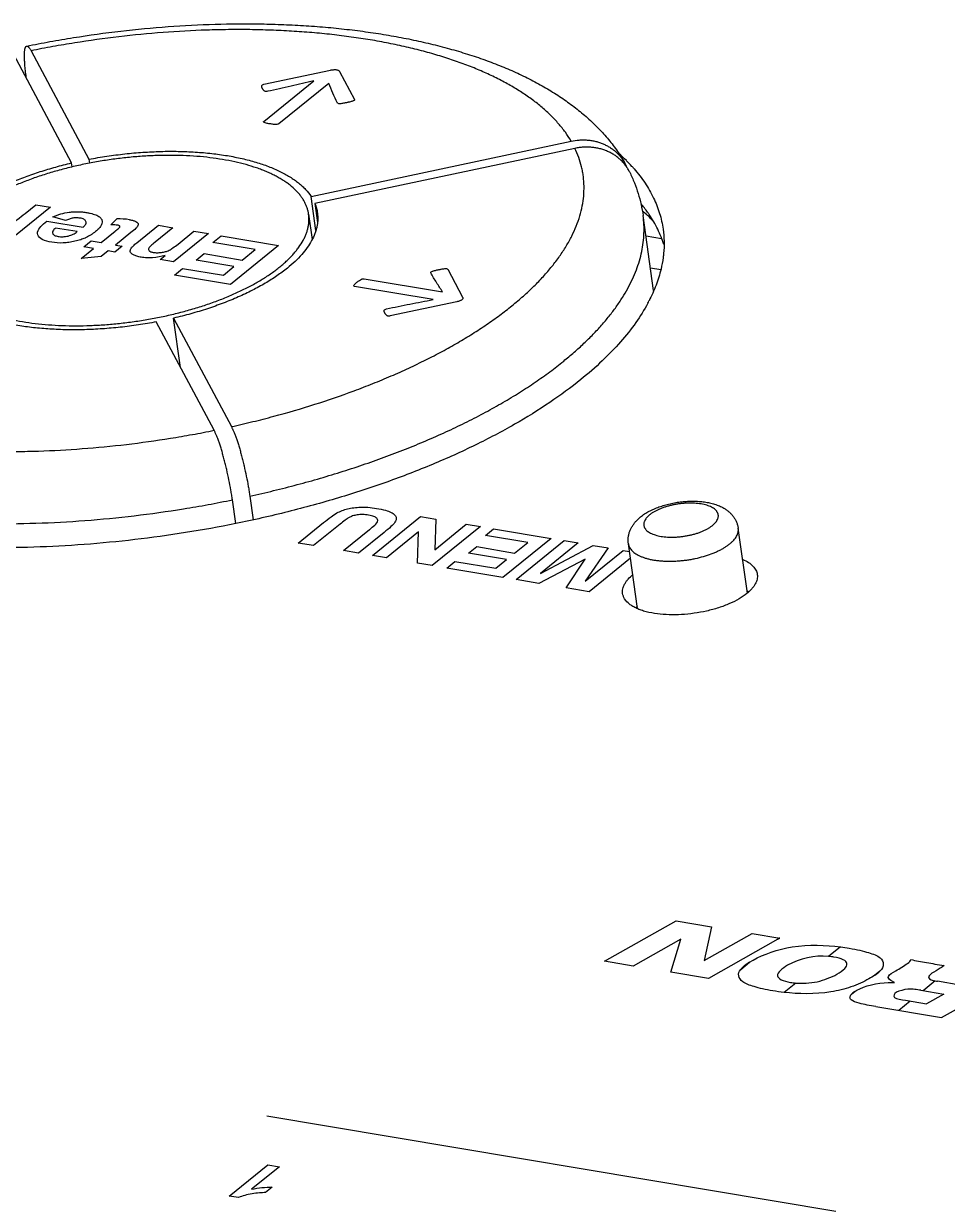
# Paper-space layout 'HD-MD4X2-4K-E_1' of a CAD drawing. Header units: inches. Extents: x 0 to 22, y 0 to 17.
# Drawn here: x 14.153 to 15.169, y 8.228 to 9.528 of the extents above; entities that cross this region are included whole.
import ezdxf

# ---------------------------------------------------------------- set-up
doc = ezdxf.new("R2010")
doc.units = ezdxf.units.IN
doc.header["$LTSCALE"] = 1.21
doc.header["$MEASUREMENT"] = 0
doc.layers.get('0').update_dxf_attribs({"linetype": 'CONTINUOUS'})

psp = doc.layouts.new('HD-MD4X2-4K-E_1')

# ---------------------------------------------------------------- linework, layer by layer
at = {"color": 7, "linetype": 'CONTINUOUS'}
for p, q in [((14.2059, 9.3751), (14.1423, 9.4944)), ((14.1613, 9.4984), (14.225, 9.3791)), ((14.4175, 9.4616), (14.4909, 9.4772)), ((14.1563, 9.4681), (14.1561, 9.4697)), ((14.4173, 9.4208), (14.4723, 9.4653)), ((14.5008, 9.4755), (14.5171, 9.4449)), ((14.4888, 9.4626), (14.4338, 9.418)), ((14.4694, 9.3382), (14.7554, 9.3991)), ((14.7597, 9.3911), (14.4736, 9.3303)), ((14.2065, 9.3707), (14.2059, 9.3751)), ((14.225, 9.3791), (14.2256, 9.3748)), ((14.4747, 9.3007), (14.4694, 9.3382)), ((14.1826, 9.3264), (14.1442, 9.2953)), ((14.1547, 9.3195), (14.1666, 9.3291)), ((14.1666, 9.3291), (14.1826, 9.3264)), ((14.4736, 9.3303), (14.4765, 9.3097)), ((14.1786, 9.3112), (14.2186, 9.3045)), ((14.1994, 9.3116), (14.1852, 9.3157)), ((14.2492, 9.3069), (14.2557, 9.3135)), ((14.4667, 9.3187), (14.4706, 9.2909)), ((14.8463, 9.2349), (14.8347, 9.3171)), ((14.2121, 9.2995), (14.1882, 9.3035)), ((14.2383, 9.2875), (14.2537, 9.3)), ((14.271, 9.2984), (14.2542, 9.2848)), ((14.2776, 9.2872), (14.3014, 9.3065)), ((14.3174, 9.3038), (14.2978, 9.288)), ((14.3014, 9.3065), (14.3174, 9.3038)), ((14.3564, 9.2973), (14.3181, 9.2663)), ((14.3231, 9.2859), (14.3405, 9.3)), ((14.3405, 9.3), (14.3564, 9.2973)), ((14.3614, 9.2877), (14.3704, 9.295)), ((14.3704, 9.295), (14.4337, 9.2844)), ((14.8379, 9.2948), (14.8549, 9.292)), ((14.2193, 9.2828), (14.2274, 9.2893)), ((14.2302, 9.2809), (14.2193, 9.2828)), ((14.2274, 9.2893), (14.2383, 9.2875)), ((14.2616, 9.2836), (14.2535, 9.2771)), ((14.2542, 9.2848), (14.2616, 9.2836)), ((14.4079, 9.2799), (14.3614, 9.2877)), ((14.4337, 9.2844), (14.3807, 9.2415)), ((14.2166, 9.27), (14.2302, 9.2809)), ((14.2385, 9.2721), (14.2166, 9.27)), ((14.2462, 9.2783), (14.2385, 9.2721)), ((14.2535, 9.2771), (14.2462, 9.2783)), ((14.3033, 9.2687), (14.3089, 9.2733)), ((14.3181, 9.2663), (14.3033, 9.2687)), ((14.3429, 9.2681), (14.3518, 9.2753)), ((14.3518, 9.2753), (14.3936, 9.2683)), ((14.3936, 9.2683), (14.4079, 9.2799)), ((14.319, 9.2518), (14.328, 9.2591)), ((14.328, 9.2591), (14.3729, 9.2516)), ((14.3846, 9.2611), (14.3429, 9.2681)), ((14.3729, 9.2516), (14.3846, 9.2611)), ((14.6198, 9.2581), (14.6361, 9.2275)), ((14.8542, 9.2575), (14.8429, 9.2594)), ((14.3807, 9.2415), (14.319, 9.2518)), ((14.5277, 9.2477), (14.6141, 9.2332)), ((14.6036, 9.2247), (14.5172, 9.2392)), ((14.6298, 9.2224), (14.5564, 9.2068)), ((14.3258, 9.1502), (14.3182, 9.2044)), ((14.3182, 9.2044), (14.3818, 9.085)), ((14.3627, 9.081), (14.2991, 9.2003)), ((14.402, 9.0085), (14.4056, 8.9825)), ((14.3866, 8.9786), (14.3829, 9.0045)), ((14.5368, 8.9432), (14.5897, 8.9861)), ((14.5897, 8.9861), (14.6065, 8.9833)), ((14.6065, 8.9833), (14.6055, 8.9496)), ((14.8277, 8.9818), (14.8319, 8.9857)), ((14.4553, 8.9569), (14.4831, 8.9794)), ((14.5014, 8.9778), (14.4721, 8.9541)), ((14.5049, 8.9486), (14.5335, 8.9718)), ((14.5877, 8.9694), (14.5523, 8.9406)), ((14.5864, 8.9349), (14.5877, 8.9694)), ((14.6557, 8.9751), (14.6027, 8.9322)), ((14.6055, 8.9496), (14.6401, 8.9777)), ((14.6401, 8.9777), (14.6557, 8.9751)), ((14.6612, 8.9654), (14.6701, 8.9727)), ((14.6701, 8.9727), (14.7334, 8.9621)), ((14.9494, 8.902), (14.9394, 8.9732)), ((14.4721, 8.9541), (14.4553, 8.9569)), ((14.5499, 8.9686), (14.5217, 8.9458)), ((14.7077, 8.9576), (14.6612, 8.9654)), ((14.7334, 8.9621), (14.6805, 8.9192)), ((14.6933, 8.946), (14.7077, 8.9576)), ((14.6949, 8.9168), (14.7478, 8.9597)), ((14.7633, 8.9571), (14.7217, 8.9233)), ((14.7478, 8.9597), (14.7633, 8.9571)), ((14.5217, 8.9458), (14.5049, 8.9486)), ((14.5523, 8.9406), (14.5368, 8.9432)), ((14.6426, 8.9458), (14.6516, 8.953)), ((14.6844, 8.9388), (14.6426, 8.9458)), ((14.6516, 8.953), (14.6933, 8.946)), ((14.7217, 8.9233), (14.7799, 8.9543)), ((14.7961, 8.9516), (14.7709, 8.9151)), ((14.7709, 8.9151), (14.8126, 8.9489)), ((14.7799, 8.9543), (14.7961, 8.9516)), ((14.8126, 8.9489), (14.8197, 8.9477)), ((14.8286, 8.8848), (14.8185, 8.9561)), ((14.6027, 8.9322), (14.5864, 8.9349)), ((14.6188, 8.9295), (14.6277, 8.9368)), ((14.6277, 8.9368), (14.6726, 8.9293)), ((14.6726, 8.9293), (14.6844, 8.9388)), ((14.7711, 8.9393), (14.72, 8.9126)), ((14.7501, 8.9076), (14.7711, 8.9393)), ((14.8207, 8.9403), (14.7752, 8.9034)), ((14.6805, 8.9192), (14.6188, 8.9295)), ((14.72, 8.9126), (14.6949, 8.9168)), ((14.7752, 8.9034), (14.7501, 8.9076)), ((14.7922, 8.497), (14.871, 8.5416)), ((14.871, 8.5416), (14.91, 8.535)), ((14.91, 8.535), (14.9018, 8.4978)), ((14.9018, 8.4978), (14.9546, 8.5276)), ((14.9546, 8.5276), (14.9853, 8.5225)), ((14.8762, 8.5213), (14.8239, 8.4917)), ((14.8652, 8.4848), (14.8762, 8.5213)), ((14.9829, 8.5211), (14.9065, 8.4779)), ((14.9847, 8.5226), (14.9829, 8.5211)), ((14.9829, 8.5211), (14.9853, 8.5225)), ((15.0518, 8.5127), (15.0388, 8.5023)), ((14.8239, 8.4917), (14.7922, 8.497)), ((14.9421, 8.488), (14.9519, 8.496)), ((14.9519, 8.496), (14.9557, 8.4982)), ((14.9065, 8.4779), (14.8652, 8.4848)), ((15.0953, 8.4861), (15.0896, 8.4815)), ((15.1113, 8.4737), (15.1073, 8.4759)), ((15.1561, 8.4754), (15.1428, 8.4646)), ((15.1631, 8.435), (15.2419, 8.4795)), ((15.0027, 8.473), (14.99, 8.4627)), ((15.0639, 8.4607), (15.0677, 8.4638)), ((15.0677, 8.4638), (15.0698, 8.4651)), ((15.1043, 8.4736), (15.1113, 8.4737)), ((15.1404, 8.465), (15.1656, 8.4608)), ((15.1832, 8.4708), (15.1586, 8.4749)), ((15.1286, 8.4531), (15.116, 8.4429)), ((15.1234, 8.454), (15.1466, 8.4501)), ((15.1656, 8.4608), (15.1466, 8.4501)), ((15.0906, 8.4471), (15.1631, 8.435)), ((14.4207, 8.327), (15.0468, 8.2222)), ((14.3793, 8.2387), (14.4218, 8.2732)), ((14.4346, 8.271), (14.404, 8.2462)), ((14.4218, 8.2732), (14.4346, 8.271)), ((14.4266, 8.2485), (14.4193, 8.2425)), ((14.3897, 8.237), (14.3793, 8.2387))]:
    psp.add_line(p, q, dxfattribs=at)
for centre, radius, start, end in [((14.6756, 9.2365), 0.1993, 45.0832, 48.3346), ((14.7738, 9.3522), 0.0467, 22.649, 30.1109), ((14.6873, 9.2483), 0.1826, 42.3123, 45.0523), ((14.6947, 9.2552), 0.1726, 41.0596, 42.288), ((14.7141, 9.2321), 0.1537, 35.2566, 39.6214), ((14.6926, 9.1597), 0.2155, 48.1123, 48.9712), ((14.6948, 9.1623), 0.2121, 47.8451, 48.1115), ((14.721, 9.237), 0.1453, 34.0137, 35.2425), ((14.2586, 9.2459), 0.0676, 80.454, 92.4384), ((14.7035, 9.1716), 0.1993, 44.4241, 47.8875), ((14.6792, 9.3071), 0.1823, 331.7592, 332.6407), ((14.9289, 8.8577), 0.0506, 64.244, 66.1908), ((14.8611, 8.8472), 0.0516, 128.9952, 131.8874), ((15.032, 8.4246), 0.078, 84.9766, 119.4315), ((15.1689, 8.5364), 0.0623, 258.1595, 260.4677)]:
    psp.add_arc(centre, radius, start, end, dxfattribs=at)
for points, knots in [([(14.1565, 9.5036), (14.165, 9.5053), (14.1822, 9.5086), (14.2166, 9.5145), (14.2599, 9.5205), (14.3118, 9.5254), (14.3634, 9.5281), (14.4059, 9.5284), (14.4393, 9.5274), (14.4639, 9.5261), (14.488, 9.5243), (14.5117, 9.5218), (14.5348, 9.5188), (14.5574, 9.5152), (14.5794, 9.511), (14.6007, 9.5063), (14.6214, 9.5009), (14.6413, 9.495), (14.6605, 9.4886), (14.679, 9.4815), (14.6966, 9.4739), (14.7134, 9.4656), (14.7294, 9.4568), (14.7445, 9.4473), (14.7587, 9.4371), (14.772, 9.4263), (14.7843, 9.4148), (14.7955, 9.4025), (14.8056, 9.3896), (14.8115, 9.3804), (14.8142, 9.3757)], [0, 0, 0, 0, 0.037092, 0.074316, 0.148852, 0.223084, 0.296503, 0.36861, 0.404029, 0.438951, 0.473325, 0.507105, 0.540248, 0.572719, 0.604485, 0.635521, 0.66581, 0.695341, 0.724113, 0.752132, 0.779419, 0.805999, 0.831913, 0.857211, 0.881956, 0.906221, 0.930082, 0.953603, 0.976871, 1, 1, 1, 1]), ([(14.7554, 9.3991), (14.7535, 9.4024), (14.7492, 9.409), (14.7417, 9.4184), (14.7332, 9.4275), (14.7236, 9.4363), (14.7129, 9.4447), (14.7012, 9.4528), (14.6885, 9.4605), (14.6748, 9.4679), (14.6601, 9.4748), (14.6446, 9.4813), (14.6282, 9.4873), (14.6109, 9.4929), (14.5929, 9.4981), (14.5741, 9.5027), (14.5546, 9.5069), (14.5344, 9.5106), (14.5135, 9.5137), (14.4922, 9.5164), (14.4702, 9.5185), (14.4479, 9.5201), (14.425, 9.5212), (14.4018, 9.5218), (14.3783, 9.5218), (14.3465, 9.5211), (14.3063, 9.5189), (14.2578, 9.5143), (14.2174, 9.5086), (14.1853, 9.5031), (14.1693, 9.5001), (14.1613, 9.4984)], [0, 0, 0, 0, 0.018321, 0.037332, 0.057127, 0.077787, 0.099379, 0.121955, 0.145549, 0.170182, 0.195866, 0.2226, 0.250375, 0.279173, 0.308972, 0.33974, 0.371441, 0.404033, 0.437471, 0.471705, 0.506681, 0.542342, 0.578629, 0.615478, 0.652826, 0.690606, 0.767186, 0.844657, 0.922458, 0.961305, 1, 1, 1, 1]), ([(14.1561, 9.4697), (14.1557, 9.472), (14.1551, 9.4765), (14.1546, 9.4821), (14.1543, 9.4861), (14.1541, 9.4889), (14.154, 9.4915), (14.154, 9.4938), (14.1541, 9.496), (14.1542, 9.4978), (14.1544, 9.4992), (14.1546, 9.5002), (14.1547, 9.5009), (14.1549, 9.5014), (14.1551, 9.5019), (14.1553, 9.5024), (14.1555, 9.5028), (14.1557, 9.5031), (14.156, 9.5033), (14.1562, 9.5035), (14.1564, 9.5035), (14.1565, 9.5036)], [0, 0, 0, 0, 0.205709, 0.393453, 0.479407, 0.559578, 0.633622, 0.701234, 0.762128, 0.816096, 0.86301, 0.883804, 0.902827, 0.920105, 0.935675, 0.949599, 0.961969, 0.972928, 0.982694, 0.991581, 1, 1, 1, 1]), ([(14.1565, 9.5036), (14.1566, 9.5036), (14.1567, 9.5036), (14.157, 9.5036), (14.1573, 9.5035), (14.1575, 9.5034), (14.1578, 9.5032), (14.1582, 9.5029), (14.1587, 9.5024), (14.1593, 9.5017), (14.16, 9.5008), (14.1607, 9.4997), (14.1611, 9.4989), (14.1613, 9.4984)], [0, 0, 0, 0, 0.032308, 0.065904, 0.1019, 0.141193, 0.184465, 0.232216, 0.342447, 0.473847, 0.627212, 0.802652, 1, 1, 1, 1]), ([(14.4909, 9.4772), (14.4914, 9.4773), (14.4925, 9.4775), (14.4941, 9.4777), (14.4958, 9.4778), (14.4974, 9.4776), (14.4987, 9.4773), (14.5001, 9.4767), (14.5006, 9.476), (14.5008, 9.4755)], [0, 0, 0, 0, 0.124514, 0.244523, 0.365879, 0.500429, 0.625855, 0.742787, 1, 1, 1, 1]), ([(14.4723, 9.4653), (14.464, 9.4634), (14.4472, 9.4594), (14.4303, 9.4557), (14.4217, 9.4539)], [0, 0, 0, 0, 0.494737, 1, 1, 1, 1]), ([(14.4217, 9.4539), (14.4212, 9.4537), (14.4199, 9.4535), (14.4186, 9.4539), (14.4178, 9.4544), (14.4171, 9.4551), (14.4166, 9.4558), (14.4161, 9.4565), (14.4158, 9.457), (14.4155, 9.4576), (14.4153, 9.4583), (14.4151, 9.459), (14.415, 9.4597), (14.4151, 9.4604), (14.4159, 9.4612), (14.417, 9.4615), (14.4175, 9.4616)], [0, 0, 0, 0, 0.074169, 0.155805, 0.214611, 0.290382, 0.388734, 0.448332, 0.51494, 0.577969, 0.634316, 0.727115, 0.797966, 0.852049, 0.928282, 1, 1, 1, 1]), ([(14.4986, 9.441), (14.4966, 9.4446), (14.4932, 9.4517), (14.4903, 9.459), (14.4888, 9.4626)], [0, 0, 0, 0, 0.505263, 1, 1, 1, 1]), ([(14.5171, 9.4449), (14.5172, 9.4447), (14.5173, 9.4442), (14.5163, 9.4435), (14.515, 9.443), (14.5135, 9.4425), (14.5119, 9.4421), (14.5103, 9.4418), (14.509, 9.4414), (14.5076, 9.4412), (14.5059, 9.4408), (14.5041, 9.4405), (14.5024, 9.4403), (14.5007, 9.4401), (14.4991, 9.4403), (14.4987, 9.4408), (14.4986, 9.441)], [0, 0, 0, 0, 0.070843, 0.147091, 0.201228, 0.272151, 0.365044, 0.421448, 0.484541, 0.551216, 0.610873, 0.709325, 0.785173, 0.844038, 0.925757, 1, 1, 1, 1]), ([(14.4338, 9.418), (14.4336, 9.4179), (14.4326, 9.4175), (14.4305, 9.4173), (14.4283, 9.4175), (14.426, 9.4178), (14.4239, 9.4181), (14.4219, 9.4184), (14.4198, 9.4189), (14.4181, 9.4194), (14.4169, 9.4201), (14.4171, 9.4206), (14.4173, 9.4208)], [0, 0, 0, 0, 0.059609, 0.144091, 0.283765, 0.381435, 0.5, 0.618565, 0.716235, 0.855909, 0.940391, 1, 1, 1, 1]), ([(14.7554, 9.3991), (14.7583, 9.3997), (14.7627, 9.4003), (14.7686, 9.4005), (14.773, 9.4003), (14.7773, 9.3999), (14.7816, 9.3991), (14.7857, 9.398), (14.7897, 9.3965), (14.7935, 9.3948), (14.7972, 9.3929), (14.8006, 9.3906), (14.8039, 9.3881), (14.8069, 9.3853), (14.8096, 9.3823), (14.8121, 9.3791), (14.8135, 9.3768), (14.8142, 9.3757)], [0, 0, 0, 0, 0.131731, 0.197043, 0.26184, 0.326099, 0.38981, 0.452961, 0.515545, 0.577573, 0.639072, 0.700083, 0.760658, 0.820861, 0.880766, 0.940451, 1, 1, 1, 1]), ([(14.225, 9.3791), (14.2315, 9.3804), (14.2447, 9.3826), (14.2645, 9.3852), (14.2843, 9.3869), (14.3038, 9.3879), (14.3231, 9.388), (14.3418, 9.3872), (14.3599, 9.3857), (14.3771, 9.3833), (14.3933, 9.3801), (14.4061, 9.3768), (14.4157, 9.3737), (14.4225, 9.3713), (14.4289, 9.3687), (14.435, 9.3659), (14.4407, 9.3629), (14.446, 9.3598), (14.451, 9.3566), (14.4555, 9.3532), (14.4596, 9.3497), (14.4644, 9.3449), (14.4676, 9.341), (14.4694, 9.3382)], [0, 0, 0, 0, 0.077406, 0.154959, 0.232064, 0.308215, 0.382897, 0.455607, 0.525877, 0.593278, 0.657425, 0.717993, 0.746857, 0.774739, 0.801622, 0.827494, 0.852356, 0.87621, 0.899075, 0.920982, 0.941972, 0.962098, 1, 1, 1, 1]), ([(14.3818, 9.085), (14.3896, 9.0868), (14.4052, 9.0904), (14.4359, 9.0982), (14.4732, 9.1091), (14.5094, 9.1215), (14.5373, 9.1323), (14.5574, 9.1406), (14.5768, 9.1493), (14.5955, 9.1583), (14.6135, 9.1676), (14.6306, 9.1771), (14.6469, 9.187), (14.6623, 9.1971), (14.6768, 9.2073), (14.6903, 9.2178), (14.7029, 9.2285), (14.7145, 9.2392), (14.725, 9.2501), (14.7345, 9.2611), (14.7428, 9.2722), (14.7501, 9.2833), (14.7563, 9.2944), (14.7613, 9.3055), (14.7652, 9.3166), (14.768, 9.3277), (14.7695, 9.3386), (14.7699, 9.3495), (14.7693, 9.3584), (14.7682, 9.3655), (14.7667, 9.3725), (14.7641, 9.3811), (14.7613, 9.3878), (14.7597, 9.3911)], [0, 0, 0, 0, 0.044577, 0.088781, 0.175691, 0.260098, 0.301189, 0.341443, 0.380796, 0.419189, 0.456566, 0.492876, 0.528074, 0.562123, 0.594989, 0.626651, 0.657093, 0.686309, 0.714309, 0.741109, 0.766746, 0.791269, 0.814745, 0.837265, 0.858935, 0.879888, 0.900275, 0.920263, 0.940038, 0.94991, 0.959801, 0.979727, 1, 1, 1, 1]), ([(14.82, 9.3648), (14.8194, 9.366), (14.818, 9.3685), (14.8157, 9.372), (14.813, 9.3754), (14.81, 9.3784), (14.8068, 9.3812), (14.8033, 9.3838), (14.7995, 9.386), (14.7956, 9.3879), (14.7914, 9.3895), (14.7871, 9.3908), (14.7827, 9.3917), (14.7782, 9.3923), (14.7736, 9.3926), (14.7689, 9.3925), (14.7643, 9.392), (14.7612, 9.3914), (14.7597, 9.3911)], [0, 0, 0, 0, 0.059648, 0.119359, 0.179238, 0.239376, 0.299859, 0.360763, 0.422155, 0.484087, 0.546594, 0.609698, 0.673395, 0.737675, 0.802524, 0.867921, 0.933793, 1, 1, 1, 1]), ([(14.0476, 9.2594), (14.0474, 9.2607), (14.0472, 9.2634), (14.0472, 9.2675), (14.0476, 9.2716), (14.0485, 9.2758), (14.0497, 9.2799), (14.0513, 9.2841), (14.0532, 9.2883), (14.0556, 9.2925), (14.0584, 9.2967), (14.0615, 9.3009), (14.0649, 9.3051), (14.0688, 9.3092), (14.073, 9.3133), (14.0775, 9.3173), (14.0824, 9.3213), (14.0876, 9.3253), (14.0931, 9.3291), (14.0989, 9.333), (14.105, 9.3367), (14.1137, 9.3416), (14.1252, 9.3475), (14.1398, 9.354), (14.1553, 9.3601), (14.1716, 9.3657), (14.1885, 9.3707), (14.2, 9.3737), (14.2059, 9.3751)], [0, 0, 0, 0, 0.019223, 0.038592, 0.058252, 0.07834, 0.098984, 0.120295, 0.142366, 0.165281, 0.189106, 0.213894, 0.239685, 0.26651, 0.294387, 0.323325, 0.353326, 0.384385, 0.416486, 0.449611, 0.483737, 0.518834, 0.591792, 0.668179, 0.747618, 0.829705, 0.914014, 1, 1, 1, 1]), ([(14.4667, 9.3187), (14.4665, 9.3198), (14.4661, 9.3222), (14.4651, 9.3256), (14.4638, 9.329), (14.4622, 9.3323), (14.4603, 9.3356), (14.4581, 9.3387), (14.4556, 9.3418), (14.4518, 9.3459), (14.4474, 9.3498), (14.4426, 9.3534), (14.4386, 9.356), (14.4344, 9.3586), (14.4299, 9.361), (14.4251, 9.3634), (14.4201, 9.3656), (14.4149, 9.3677), (14.4075, 9.3704), (14.3976, 9.3734), (14.3852, 9.3764), (14.3719, 9.379), (14.358, 9.381), (14.3435, 9.3824), (14.3285, 9.3832), (14.3131, 9.3835), (14.2974, 9.3832), (14.2815, 9.3824), (14.2654, 9.3809), (14.2494, 9.3789), (14.2334, 9.3764), (14.2176, 9.3733), (14.202, 9.3697), (14.1868, 9.3656), (14.1721, 9.3611), (14.158, 9.3561), (14.1444, 9.3507), (14.1316, 9.345), (14.1215, 9.3398), (14.1138, 9.3355), (14.1067, 9.3313), (14.0999, 9.3268), (14.0935, 9.3222), (14.0905, 9.3198), (14.089, 9.3186)], [0, 0, 0, 0, 0.00852, 0.017095, 0.025781, 0.034629, 0.043686, 0.052997, 0.062599, 0.072527, 0.093457, 0.104511, 0.115976, 0.127862, 0.140176, 0.152922, 0.166101, 0.179713, 0.193751, 0.223081, 0.254021, 0.286476, 0.320323, 0.355425, 0.391629, 0.428769, 0.46667, 0.505148, 0.544013, 0.583073, 0.622133, 0.660997, 0.699473, 0.737371, 0.774508, 0.810708, 0.845806, 0.879648, 0.912096, 0.927759, 0.943033, 0.972362, 0.986398, 1, 1, 1, 1]), ([(14.82, 9.3648), (14.8218, 9.361), (14.8252, 9.3534), (14.8294, 9.3415), (14.8326, 9.3294), (14.8341, 9.3212), (14.8347, 9.3171)], [0, 0, 0, 0, 0.250453, 0.500446, 0.750228, 1, 1, 1, 1]), ([(14.8248, 9.3685), (14.8291, 9.3636), (14.837, 9.3534), (14.8465, 9.3369), (14.8532, 9.3199), (14.8559, 9.3082), (14.8567, 9.3023)], [0, 0, 0, 0, 0.265464, 0.517991, 0.761365, 1, 1, 1, 1]), ([(14.1852, 9.3157), (14.1879, 9.3169), (14.1936, 9.3191), (14.2018, 9.3208), (14.2082, 9.3214), (14.2131, 9.3215), (14.2171, 9.3213), (14.2204, 9.3209), (14.2233, 9.3204), (14.2265, 9.3198), (14.2307, 9.3187), (14.235, 9.3171), (14.2384, 9.3144), (14.2398, 9.3115), (14.2395, 9.3086), (14.2382, 9.3057), (14.2362, 9.3032), (14.2342, 9.3012), (14.2322, 9.2995), (14.2299, 9.2978), (14.2266, 9.2955), (14.2235, 9.2938), (14.2211, 9.2927), (14.2207, 9.2925)], [0, 0, 0, 0, 0.08901, 0.171454, 0.213029, 0.256035, 0.301606, 0.325673, 0.350721, 0.389829, 0.426629, 0.49467, 0.558504, 0.622433, 0.674911, 0.729056, 0.786407, 0.816718, 0.848293, 0.885806, 0.921408, 0.987687, 1, 1, 1, 1]), ([(14.4736, 9.3303), (14.4743, 9.3286), (14.4755, 9.3253), (14.4762, 9.3218), (14.4764, 9.32)], [0, 0, 0, 0, 0.503119, 1, 1, 1, 1]), ([(14.1406, 9.3093), (14.1428, 9.3104), (14.1476, 9.3138), (14.152, 9.3173), (14.1547, 9.3195)], [0, 0, 0, 0, 0.371341, 1, 1, 1, 1]), ([(14.1687, 9.2959), (14.1684, 9.2969), (14.1682, 9.302), (14.1737, 9.3073), (14.1786, 9.3112)], [0, 0, 0, 0, 0.21197, 1, 1, 1, 1]), ([(14.2186, 9.3045), (14.2199, 9.3056), (14.2214, 9.3073), (14.2221, 9.3094), (14.2218, 9.3108), (14.221, 9.3121), (14.2196, 9.3131), (14.2176, 9.3139), (14.2154, 9.3144), (14.2132, 9.3146), (14.2107, 9.3148), (14.2073, 9.3145), (14.2031, 9.3134), (14.2007, 9.3123), (14.1994, 9.3116)], [0, 0, 0, 0, 0.17434, 0.251345, 0.325345, 0.396422, 0.464807, 0.533652, 0.606054, 0.655175, 0.701251, 0.789408, 0.884498, 1, 1, 1, 1]), ([(14.2698, 9.3126), (14.2712, 9.3124), (14.2737, 9.3119), (14.2766, 9.3107), (14.2787, 9.3094), (14.2795, 9.3078), (14.279, 9.3061), (14.2782, 9.3049), (14.2776, 9.3043)], [0, 0, 0, 0, 0.195814, 0.378063, 0.541933, 0.682729, 0.827243, 1, 1, 1, 1]), ([(14.435, 9.2608), (14.4365, 9.2619), (14.4392, 9.2642), (14.4431, 9.2678), (14.4468, 9.2714), (14.4501, 9.275), (14.4532, 9.2786), (14.4568, 9.2834), (14.4599, 9.2883), (14.4625, 9.2933), (14.464, 9.297), (14.4653, 9.3007), (14.4662, 9.3043), (14.4668, 9.308), (14.4671, 9.3116), (14.4671, 9.3151), (14.4668, 9.3175), (14.4667, 9.3187)], [0, 0, 0, 0, 0.079301, 0.156036, 0.230188, 0.301756, 0.370776, 0.43732, 0.563319, 0.623089, 0.680904, 0.736962, 0.791496, 0.844767, 0.897065, 0.9487, 1, 1, 1, 1]), ([(14.4764, 9.32), (14.4766, 9.3188), (14.4768, 9.3163), (14.4769, 9.3126), (14.4765, 9.3088), (14.4759, 9.305), (14.4749, 9.3012), (14.4732, 9.296), (14.4701, 9.2894), (14.4652, 9.2817), (14.459, 9.2741), (14.4517, 9.2665), (14.4462, 9.2618), (14.4433, 9.2594)], [0, 0, 0, 0, 0.051322, 0.102972, 0.155278, 0.208556, 0.263098, 0.319168, 0.436704, 0.562723, 0.69827, 0.843985, 1, 1, 1, 1]), ([(14.7473, 9.1572), (14.7512, 9.1603), (14.7588, 9.1667), (14.7696, 9.1765), (14.7797, 9.1864), (14.7889, 9.1964), (14.7974, 9.2065), (14.8051, 9.2166), (14.8119, 9.2268), (14.8197, 9.2401), (14.8261, 9.2537), (14.8308, 9.2674), (14.8333, 9.2775), (14.835, 9.2875), (14.8358, 9.2975), (14.8358, 9.3073), (14.8352, 9.3138), (14.8347, 9.3171)], [0, 0, 0, 0, 0.079319, 0.156059, 0.230203, 0.301759, 0.370775, 0.437321, 0.501487, 0.563386, 0.680902, 0.73696, 0.791495, 0.844768, 0.897066, 0.9487, 1, 1, 1, 1]), ([(14.8575, 9.2854), (14.8557, 9.2911), (14.8511, 9.3025), (14.8449, 9.3131), (14.8415, 9.3183)], [0, 0, 0, 0, 0.490715, 1, 1, 1, 1]), ([(14.1843, 9.2878), (14.1802, 9.2885), (14.173, 9.2904), (14.1694, 9.294), (14.1687, 9.2959)], [0, 0, 0, 0, 0.518799, 1, 1, 1, 1]), ([(14.1882, 9.3035), (14.187, 9.3024), (14.1855, 9.3008), (14.1848, 9.2988), (14.185, 9.2975), (14.1858, 9.2963), (14.1871, 9.2954), (14.1889, 9.2947), (14.1911, 9.2942), (14.1937, 9.2939), (14.1965, 9.2939), (14.1993, 9.2941), (14.2022, 9.2947), (14.205, 9.2955), (14.2087, 9.297), (14.2108, 9.2985), (14.2121, 9.2995)], [0, 0, 0, 0, 0.14896, 0.213157, 0.273655, 0.331327, 0.386334, 0.441062, 0.497926, 0.558628, 0.616044, 0.673021, 0.732446, 0.793992, 0.857516, 1, 1, 1, 1]), ([(14.2589, 9.3045), (14.2591, 9.3047), (14.2592, 9.3052), (14.2588, 9.3058), (14.258, 9.3063), (14.2562, 9.3068), (14.2532, 9.3069), (14.2507, 9.3069), (14.2492, 9.3069)], [0, 0, 0, 0, 0.102895, 0.210169, 0.323842, 0.447102, 0.676028, 1, 1, 1, 1]), ([(14.2537, 9.3), (14.255, 9.301), (14.2567, 9.3025), (14.2586, 9.304), (14.2589, 9.3045)], [0, 0, 0, 0, 0.678506, 1, 1, 1, 1]), ([(14.2776, 9.3043), (14.2773, 9.3039), (14.2754, 9.3019), (14.273, 9.3), (14.271, 9.2984)], [0, 0, 0, 0, 0.156419, 1, 1, 1, 1]), ([(14.8567, 9.3023), (14.8573, 9.2979), (14.858, 9.2889), (14.8577, 9.2799), (14.8573, 9.2754)], [0, 0, 0, 0, 0.497146, 1, 1, 1, 1]), ([(14.2207, 9.2925), (14.2192, 9.2919), (14.2157, 9.2905), (14.2097, 9.2888), (14.2031, 9.2875), (14.1943, 9.2867), (14.188, 9.2872), (14.1843, 9.2878)], [0, 0, 0, 0, 0.146527, 0.323302, 0.494317, 0.659284, 1, 1, 1, 1]), ([(14.3089, 9.2733), (14.3045, 9.2721), (14.2975, 9.2707), (14.2885, 9.2706), (14.2835, 9.2711), (14.28, 9.2718), (14.2777, 9.2724), (14.2757, 9.2731), (14.2735, 9.2742), (14.2714, 9.2756), (14.2703, 9.2775), (14.2704, 9.2792), (14.271, 9.2805), (14.2716, 9.2816), (14.2726, 9.2827), (14.2745, 9.2846), (14.2763, 9.2861), (14.2776, 9.2872)], [0, 0, 0, 0, 0.197622, 0.29126, 0.388478, 0.431928, 0.473868, 0.514686, 0.554805, 0.629005, 0.693978, 0.755828, 0.787027, 0.818853, 0.854319, 0.896236, 1, 1, 1, 1]), ([(14.2908, 9.2813), (14.2903, 9.2803), (14.2905, 9.2787), (14.2926, 9.2775), (14.2943, 9.277), (14.2959, 9.2767), (14.2979, 9.2764), (14.3001, 9.2763), (14.3024, 9.2764), (14.3055, 9.2767), (14.3093, 9.2774), (14.3119, 9.2784), (14.3131, 9.279)], [0, 0, 0, 0, 0.206487, 0.310569, 0.365157, 0.423077, 0.498407, 0.571409, 0.643698, 0.716957, 0.859115, 1, 1, 1, 1]), ([(14.2978, 9.288), (14.2961, 9.2866), (14.2935, 9.2844), (14.2912, 9.2822), (14.2908, 9.2813)], [0, 0, 0, 0, 0.633449, 1, 1, 1, 1]), ([(14.3131, 9.279), (14.3147, 9.2798), (14.3182, 9.2821), (14.3213, 9.2844), (14.3231, 9.2859)], [0, 0, 0, 0, 0.388513, 1, 1, 1, 1]), ([(14.8573, 9.2754), (14.8571, 9.274), (14.8565, 9.2682), (14.8554, 9.2624), (14.8544, 9.2582)], [0, 0, 0, 0, 0.24692, 1, 1, 1, 1]), ([(14.0574, 9.2607), (14.0575, 9.2596), (14.058, 9.2572), (14.059, 9.2538), (14.0602, 9.2504), (14.0618, 9.2471), (14.0637, 9.2438), (14.066, 9.2407), (14.0685, 9.2376), (14.0723, 9.2335), (14.0767, 9.2296), (14.0815, 9.226), (14.0854, 9.2234), (14.0897, 9.2208), (14.0942, 9.2184), (14.0989, 9.216), (14.1039, 9.2138), (14.1092, 9.2117), (14.1166, 9.209), (14.1264, 9.206), (14.1389, 9.203), (14.1521, 9.2004), (14.166, 9.1984), (14.1805, 9.197), (14.1955, 9.1962), (14.2109, 9.1959), (14.2266, 9.1962), (14.2426, 9.1971), (14.2586, 9.1985), (14.2747, 9.2005), (14.2907, 9.203), (14.3065, 9.2061), (14.3221, 9.2097), (14.3372, 9.2138), (14.3519, 9.2183), (14.3661, 9.2233), (14.3796, 9.2287), (14.3924, 9.2345), (14.4026, 9.2396), (14.4102, 9.2439), (14.4174, 9.2481), (14.4242, 9.2526), (14.4306, 9.2572), (14.4336, 9.2596), (14.435, 9.2608)], [0, 0, 0, 0, 0.00852, 0.017095, 0.025781, 0.034629, 0.043686, 0.052997, 0.062599, 0.072527, 0.093457, 0.104511, 0.115976, 0.127862, 0.140176, 0.152922, 0.166101, 0.179713, 0.193751, 0.223081, 0.254021, 0.286476, 0.320323, 0.355425, 0.391629, 0.428769, 0.46667, 0.505148, 0.544013, 0.583073, 0.622133, 0.660997, 0.699473, 0.737371, 0.774508, 0.810708, 0.845806, 0.879648, 0.912096, 0.927759, 0.943033, 0.972362, 0.986398, 1, 1, 1, 1]), ([(14.4433, 9.2594), (14.4415, 9.2579), (14.4377, 9.255), (14.4297, 9.2493), (14.4211, 9.2439), (14.412, 9.2387), (14.4022, 9.2336), (14.3892, 9.2274), (14.3726, 9.2207), (14.3552, 9.2145), (14.337, 9.209), (14.3245, 9.2058), (14.3182, 9.2044)], [0, 0, 0, 0, 0.050724, 0.103344, 0.214034, 0.272, 0.331626, 0.455565, 0.585181, 0.719699, 0.85831, 1, 1, 1, 1]), ([(14.6012, 9.2542), (14.6011, 9.2544), (14.601, 9.2549), (14.6021, 9.2557), (14.6036, 9.2562), (14.6052, 9.2567), (14.6069, 9.2571), (14.6086, 9.2575), (14.61, 9.2578), (14.6113, 9.258), (14.6129, 9.2583), (14.6146, 9.2586), (14.6163, 9.2588), (14.6178, 9.259), (14.6192, 9.2588), (14.6197, 9.2583), (14.6198, 9.2581)], [0, 0, 0, 0, 0.074169, 0.155805, 0.214611, 0.290382, 0.388734, 0.448332, 0.51494, 0.577969, 0.634316, 0.727115, 0.797966, 0.852049, 0.928282, 1, 1, 1, 1]), ([(14.8544, 9.2582), (14.853, 9.2523), (14.8492, 9.2403), (14.8441, 9.229), (14.8412, 9.2233)], [0, 0, 0, 0, 0.487223, 1, 1, 1, 1]), ([(14.5172, 9.2392), (14.5168, 9.2393), (14.5162, 9.2396), (14.5165, 9.2406), (14.5174, 9.2417), (14.5186, 9.2428), (14.5198, 9.2439), (14.5212, 9.2449), (14.5228, 9.246), (14.5243, 9.247), (14.5262, 9.2477), (14.5273, 9.2478), (14.5277, 9.2477)], [0, 0, 0, 0, 0.059609, 0.144091, 0.283765, 0.381435, 0.5, 0.618565, 0.716235, 0.855909, 0.940391, 1, 1, 1, 1]), ([(14.6141, 9.2332), (14.6119, 9.2367), (14.6073, 9.2436), (14.6031, 9.2506), (14.6012, 9.2542)], [0, 0, 0, 0, 0.494737, 1, 1, 1, 1]), ([(14.2991, 9.2003), (14.2926, 9.199), (14.2794, 9.1968), (14.2596, 9.1942), (14.2398, 9.1925), (14.2202, 9.1915), (14.201, 9.1914), (14.1823, 9.1922), (14.1642, 9.1937), (14.147, 9.1961), (14.1308, 9.1993), (14.118, 9.2026), (14.1083, 9.2057), (14.1016, 9.2081), (14.0951, 9.2107), (14.0891, 9.2135), (14.0834, 9.2165), (14.078, 9.2196), (14.0731, 9.2228), (14.0686, 9.2262), (14.0645, 9.2297), (14.0596, 9.2345), (14.0565, 9.2384), (14.0547, 9.2412)], [0, 0, 0, 0, 0.077406, 0.154959, 0.232064, 0.308215, 0.382897, 0.455607, 0.525877, 0.593278, 0.657425, 0.717993, 0.746857, 0.774739, 0.801622, 0.827494, 0.852356, 0.87621, 0.899075, 0.920982, 0.941972, 0.962098, 1, 1, 1, 1]), ([(14.5524, 9.2146), (14.5609, 9.2164), (14.578, 9.2199), (14.5952, 9.2231), (14.6036, 9.2247)], [0, 0, 0, 0, 0.505263, 1, 1, 1, 1]), ([(14.6361, 9.2275), (14.6362, 9.2273), (14.6364, 9.2268), (14.6365, 9.2261), (14.6362, 9.2253), (14.6354, 9.2246), (14.6343, 9.2239), (14.6325, 9.2231), (14.6309, 9.2226), (14.6298, 9.2224)], [0, 0, 0, 0, 0.124514, 0.244523, 0.365879, 0.500429, 0.625855, 0.742787, 1, 1, 1, 1]), ([(14.8399, 9.2208), (14.8359, 9.2135), (14.8267, 9.1987), (14.8098, 9.1775), (14.7895, 9.1566), (14.7743, 9.1434), (14.7663, 9.1369)], [0, 0, 0, 0, 0.22335, 0.463918, 0.722751, 1, 1, 1, 1]), ([(14.5564, 9.2068), (14.5559, 9.2067), (14.5547, 9.2065), (14.5534, 9.2068), (14.5526, 9.2073), (14.552, 9.2079), (14.5515, 9.2086), (14.551, 9.2092), (14.5507, 9.2098), (14.5504, 9.2104), (14.5501, 9.2111), (14.5498, 9.2118), (14.5498, 9.2126), (14.5499, 9.2133), (14.5506, 9.2141), (14.5518, 9.2144), (14.5524, 9.2146)], [0, 0, 0, 0, 0.070843, 0.147091, 0.201228, 0.272151, 0.365044, 0.421448, 0.484541, 0.551216, 0.610873, 0.709325, 0.785173, 0.844038, 0.925757, 1, 1, 1, 1]), ([(13.7686, 9.1803), (13.7706, 9.177), (13.7749, 9.1704), (13.7823, 9.161), (13.7909, 9.1519), (13.8005, 9.1431), (13.8112, 9.1347), (13.8229, 9.1266), (13.8356, 9.1189), (13.8493, 9.1115), (13.8639, 9.1046), (13.8795, 9.0981), (13.8959, 9.0921), (13.9131, 9.0865), (13.9312, 9.0813), (13.95, 9.0767), (13.9695, 9.0725), (13.9897, 9.0688), (14.0105, 9.0657), (14.0319, 9.063), (14.0538, 9.0609), (14.0762, 9.0593), (14.099, 9.0582), (14.1222, 9.0576), (14.1457, 9.0576), (14.1776, 9.0583), (14.2178, 9.0605), (14.2663, 9.0652), (14.3066, 9.0708), (14.3388, 9.0763), (14.3548, 9.0793), (14.3627, 9.081)], [0, 0, 0, 0, 0.018321, 0.037332, 0.057127, 0.077787, 0.099379, 0.121955, 0.145549, 0.170182, 0.195866, 0.2226, 0.250375, 0.279173, 0.308972, 0.33974, 0.371441, 0.404033, 0.437471, 0.471705, 0.506681, 0.542342, 0.578629, 0.615478, 0.652826, 0.690606, 0.767186, 0.844657, 0.922458, 0.961305, 1, 1, 1, 1]), ([(14.402, 9.0085), (14.4107, 9.0105), (14.4282, 9.0145), (14.4541, 9.0211), (14.4795, 9.0282), (14.5045, 9.0358), (14.529, 9.0438), (14.5528, 9.0523), (14.576, 9.0612), (14.5985, 9.0706), (14.6202, 9.0802), (14.6412, 9.0903), (14.6612, 9.1007), (14.6804, 9.1114), (14.6986, 9.1224), (14.7159, 9.1337), (14.7321, 9.1452), (14.7424, 9.1531), (14.7473, 9.1572)], [0, 0, 0, 0, 0.071133, 0.141672, 0.211461, 0.28037, 0.348284, 0.415088, 0.480666, 0.544908, 0.607713, 0.668982, 0.728628, 0.786567, 0.84273, 0.897059, 0.949501, 1, 1, 1, 1]), ([(14.7663, 9.1369), (14.7553, 9.128), (14.7315, 9.1106), (14.6926, 9.0866), (14.6494, 9.0639), (14.6025, 9.0428), (14.5522, 9.0234), (14.4991, 9.0061), (14.4437, 8.9909), (14.4058, 8.9823), (14.3866, 8.9784)], [0, 0, 0, 0, 0.102359, 0.212668, 0.330296, 0.454557, 0.58466, 0.719639, 0.858456, 1, 1, 1, 1]), ([(13.7189, 9.1155), (13.721, 9.1118), (13.7258, 9.1045), (13.7341, 9.0939), (13.7436, 9.0837), (13.7543, 9.0739), (13.7663, 9.0644), (13.7793, 9.0553), (13.7935, 9.0467), (13.8088, 9.0385), (13.8251, 9.0308), (13.8425, 9.0235), (13.8608, 9.0167), (13.8801, 9.0105), (13.9003, 9.0047), (13.9213, 8.9995), (13.9432, 8.9948), (13.9657, 8.9907), (13.989, 8.9872), (14.0129, 8.9842), (14.0374, 8.9818), (14.0625, 8.98), (14.088, 8.9788), (14.1228, 8.978), (14.1671, 8.9785), (14.2208, 8.9814), (14.275, 8.9867), (14.3202, 8.993), (14.3561, 8.9992), (14.374, 9.0027), (14.3829, 9.0045)], [0, 0, 0, 0, 0.018302, 0.03729, 0.05706, 0.077695, 0.099264, 0.121818, 0.145392, 0.170009, 0.195678, 0.222401, 0.250168, 0.278962, 0.30876, 0.339529, 0.371234, 0.403833, 0.437281, 0.471526, 0.506515, 0.542191, 0.578494, 0.61536, 0.690518, 0.76713, 0.84463, 0.922448, 0.9613, 1, 1, 1, 1]), ([(14.3829, 9.0045), (14.3827, 9.0062), (14.3821, 9.0098), (14.3809, 9.0172), (14.3791, 9.0265), (14.3771, 9.0358), (14.3753, 9.0433), (14.3739, 9.0486), (14.3725, 9.0538), (14.3711, 9.0588), (14.3697, 9.0634), (14.3682, 9.0677), (14.3668, 9.0717), (14.3654, 9.0752), (14.3643, 9.0778), (14.3634, 9.0797), (14.3629, 9.0806), (14.3627, 9.081)], [0, 0, 0, 0, 0.067176, 0.136871, 0.280913, 0.426711, 0.498551, 0.568776, 0.636727, 0.701769, 0.763292, 0.82073, 0.873551, 0.921304, 0.963574, 0.982539, 1, 1, 1, 1]), ([(14.3818, 9.085), (14.382, 9.0846), (14.3824, 9.0838), (14.3833, 9.0819), (14.3845, 9.0792), (14.3859, 9.0757), (14.3873, 9.0718), (14.3887, 9.0675), (14.3902, 9.0628), (14.3916, 9.0579), (14.393, 9.0527), (14.3944, 9.0473), (14.3961, 9.0399), (14.3982, 9.0306), (14.4, 9.0212), (14.4012, 9.0139), (14.4017, 9.0103), (14.402, 9.0085)], [0, 0, 0, 0, 0.017461, 0.036426, 0.078697, 0.126451, 0.179272, 0.236711, 0.298233, 0.363276, 0.431225, 0.501451, 0.57329, 0.719087, 0.863129, 0.932824, 1, 1, 1, 1]), ([(14.4831, 8.9794), (14.4858, 8.9816), (14.4905, 8.9852), (14.497, 8.9898), (14.5032, 8.9927), (14.5095, 8.9948), (14.5165, 8.996), (14.5242, 8.9966), (14.5327, 8.9964), (14.5419, 8.9951), (14.5508, 8.9934), (14.5576, 8.991), (14.5613, 8.9883), (14.5631, 8.9855), (14.5632, 8.9826), (14.5615, 8.9791), (14.5568, 8.9744), (14.5525, 8.9708), (14.5499, 8.9686)], [0, 0, 0, 0, 0.103669, 0.172158, 0.221, 0.266811, 0.313365, 0.364074, 0.423381, 0.496027, 0.581169, 0.64503, 0.696511, 0.74359, 0.787307, 0.82809, 0.900562, 1, 1, 1, 1]), ([(14.8319, 8.9857), (14.8334, 8.9869), (14.8364, 8.9891), (14.8413, 8.992), (14.8466, 8.9945), (14.8522, 8.9968), (14.8582, 8.9987), (14.8643, 9.0003), (14.8707, 9.0016), (14.8771, 9.0024), (14.8835, 9.003), (14.8899, 9.0031), (14.8961, 9.0029), (14.9012, 9.0024), (14.9051, 9.0017), (14.9079, 9.0012), (14.9107, 9.0005), (14.9134, 8.9997), (14.9161, 8.9988), (14.9194, 8.9975), (14.9219, 8.9963), (14.9234, 8.9953)], [0, 0, 0, 0, 0.057138, 0.116338, 0.177365, 0.240329, 0.305168, 0.371436, 0.438592, 0.506041, 0.573152, 0.639321, 0.704038, 0.766913, 0.797584, 0.827728, 0.857389, 0.88662, 0.915481, 0.943995, 1, 1, 1, 1]), ([(14.9111, 8.9764), (14.9117, 8.977), (14.913, 8.9781), (14.9147, 8.9799), (14.916, 8.9817), (14.9167, 8.9833), (14.9172, 8.9846), (14.9174, 8.9855), (14.9175, 8.9864), (14.9175, 8.9873), (14.9174, 8.9882), (14.9172, 8.989), (14.9169, 8.9899), (14.9165, 8.9907), (14.916, 8.9915), (14.9154, 8.9923), (14.9147, 8.9931), (14.9137, 8.9941), (14.9121, 8.9953), (14.91, 8.9965), (14.9075, 8.9976), (14.9047, 8.9986), (14.9017, 8.9994), (14.8984, 9.0001), (14.8949, 9.0005), (14.8912, 9.0008), (14.8874, 9.001), (14.8835, 9.0009), (14.8795, 9.0007), (14.8755, 9.0002), (14.8715, 8.9997), (14.8676, 8.9989), (14.8637, 8.998), (14.8599, 8.9969), (14.8563, 8.9957), (14.8529, 8.9944), (14.8498, 8.993), (14.8468, 8.9914), (14.8442, 8.9898), (14.8426, 8.9886), (14.8418, 8.988)], [0, 0, 0, 0, 0.027527, 0.052786, 0.07584, 0.096932, 0.106873, 0.116491, 0.12586, 0.135065, 0.144195, 0.153344, 0.162606, 0.172067, 0.181809, 0.191905, 0.202416, 0.213391, 0.236874, 0.262584, 0.290605, 0.320928, 0.35346, 0.388057, 0.424516, 0.462609, 0.502067, 0.542603, 0.583913, 0.625677, 0.667571, 0.709267, 0.750444, 0.790785, 0.829988, 0.867765, 0.903859, 0.938055, 0.970161, 1, 1, 1, 1]), ([(14.9234, 8.9953), (14.9244, 8.9948), (14.9264, 8.9935), (14.9291, 8.9914), (14.9317, 8.989), (14.9336, 8.9868), (14.9349, 8.9848), (14.9359, 8.9833), (14.9367, 8.9817), (14.9374, 8.9801), (14.9381, 8.9784), (14.9388, 8.9762), (14.9392, 8.9744), (14.9394, 8.9732)], [0, 0, 0, 0, 0.122969, 0.245358, 0.368543, 0.49294, 0.55561, 0.618574, 0.681756, 0.745086, 0.808515, 0.872083, 1, 1, 1, 1]), ([(14.5417, 8.9791), (14.5431, 8.9808), (14.5432, 8.9838), (14.5385, 8.9864), (14.5328, 8.9877), (14.5266, 8.9885), (14.5203, 8.9881), (14.515, 8.9869), (14.5105, 8.9848), (14.5063, 8.9816), (14.5032, 8.9792), (14.5014, 8.9778)], [0, 0, 0, 0, 0.174628, 0.271023, 0.385448, 0.499451, 0.589976, 0.668785, 0.744371, 0.847053, 1, 1, 1, 1]), ([(14.8418, 8.988), (14.8412, 8.9874), (14.8399, 8.9863), (14.8382, 8.9845), (14.8369, 8.9826), (14.8362, 8.9811), (14.8357, 8.9798), (14.8355, 8.9789), (14.8354, 8.978), (14.8354, 8.9771), (14.8355, 8.9762), (14.8357, 8.9753), (14.836, 8.9745), (14.8364, 8.9737), (14.8369, 8.9728), (14.8375, 8.9721), (14.8382, 8.9713), (14.8392, 8.9703), (14.8408, 8.9691), (14.8429, 8.9679), (14.8454, 8.9667), (14.8482, 8.9658), (14.8512, 8.965), (14.8545, 8.9643), (14.858, 8.9638), (14.8617, 8.9635), (14.8655, 8.9634), (14.8694, 8.9635), (14.8734, 8.9637), (14.8774, 8.9641), (14.8814, 8.9647), (14.8853, 8.9655), (14.8892, 8.9664), (14.893, 8.9674), (14.8966, 8.9686), (14.9, 8.97), (14.9031, 8.9714), (14.9061, 8.973), (14.9087, 8.9746), (14.9103, 8.9758), (14.9111, 8.9764)], [0, 0, 0, 0, 0.027527, 0.052786, 0.07584, 0.096932, 0.106873, 0.116491, 0.12586, 0.135065, 0.144195, 0.153344, 0.162606, 0.172067, 0.181809, 0.191905, 0.202416, 0.213391, 0.236874, 0.262584, 0.290605, 0.320928, 0.35346, 0.388057, 0.424516, 0.462609, 0.502067, 0.542603, 0.583913, 0.625677, 0.667571, 0.709267, 0.750444, 0.790785, 0.829988, 0.867765, 0.903859, 0.938055, 0.970161, 1, 1, 1, 1]), ([(14.3866, 8.9784), (14.3683, 8.9747), (14.3314, 8.968), (14.2757, 8.9604), (14.22, 8.955), (14.1647, 8.952), (14.1104, 8.9515), (14.0576, 8.9534), (14.0067, 8.9577), (13.9736, 8.9622), (13.9575, 8.9649)], [0, 0, 0, 0, 0.130154, 0.260713, 0.390716, 0.519196, 0.645221, 0.76794, 0.886507, 1, 1, 1, 1]), ([(14.5335, 8.9718), (14.5346, 8.9726), (14.5374, 8.975), (14.5405, 8.9775), (14.5417, 8.9791)], [0, 0, 0, 0, 0.351331, 1, 1, 1, 1]), ([(14.8185, 8.9561), (14.8183, 8.9573), (14.8182, 8.9591), (14.8183, 8.9615), (14.8184, 8.9633), (14.8187, 8.965), (14.8191, 8.9668), (14.8195, 8.9685), (14.8203, 8.9707), (14.8215, 8.9734), (14.8233, 8.9764), (14.8253, 8.9792), (14.8269, 8.981), (14.8277, 8.9818)], [0, 0, 0, 0, 0.127915, 0.191477, 0.254904, 0.318236, 0.381421, 0.444386, 0.507056, 0.631454, 0.754639, 0.87703, 1, 1, 1, 1]), ([(14.93, 8.9561), (14.9308, 8.9568), (14.9324, 8.9581), (14.9345, 8.9602), (14.9362, 8.9624), (14.9376, 8.9646), (14.9386, 8.9667), (14.9392, 8.9689), (14.9395, 8.9707), (14.9395, 8.9721), (14.9394, 8.9728), (14.9394, 8.9732)], [0, 0, 0, 0, 0.155999, 0.301765, 0.437379, 0.563424, 0.680965, 0.791509, 0.897027, 0.948682, 1, 1, 1, 1]), ([(14.8185, 8.9561), (14.8186, 8.9554), (14.8189, 8.954), (14.8198, 8.952), (14.821, 8.9501), (14.8226, 8.9483), (14.8246, 8.9466), (14.8268, 8.945), (14.8294, 8.9435), (14.8323, 8.9422), (14.8355, 8.941), (14.8389, 8.9399), (14.8426, 8.939), (14.8465, 8.9383), (14.8506, 8.9377), (14.8549, 8.9373), (14.8593, 8.937), (14.8638, 8.9369), (14.8685, 8.937), (14.8732, 8.9373), (14.8779, 8.9377), (14.8827, 8.9383), (14.8874, 8.939), (14.8936, 8.9403), (14.9011, 8.9421), (14.9083, 8.9445), (14.9137, 8.9466), (14.9174, 8.9483), (14.921, 8.9501), (14.9243, 8.952), (14.9273, 8.954), (14.9291, 8.9554), (14.93, 8.9561)], [0, 0, 0, 0, 0.01708, 0.034599, 0.052956, 0.072476, 0.093409, 0.115922, 0.14012, 0.166043, 0.193692, 0.223025, 0.253968, 0.286427, 0.320277, 0.355384, 0.391592, 0.428736, 0.466642, 0.505124, 0.543994, 0.583059, 0.622123, 0.660992, 0.737362, 0.810695, 0.845796, 0.879639, 0.91209, 0.943036, 0.972372, 1, 1, 1, 1]), ([(14.9443, 8.939), (14.9465, 8.938), (14.9505, 8.9359), (14.9555, 8.932), (14.9584, 8.9281), (14.9598, 8.9249), (14.9602, 8.9233), (14.9603, 8.9224)], [0, 0, 0, 0, 0.30034, 0.561339, 0.789883, 0.896232, 1, 1, 1, 1]), ([(14.8122, 8.9014), (14.8121, 8.9023), (14.812, 8.904), (14.8124, 8.9076), (14.8139, 8.9112), (14.8161, 8.9147), (14.819, 8.9183), (14.8217, 8.9208), (14.8236, 8.9224)], [0, 0, 0, 0, 0.102947, 0.208537, 0.436417, 0.562892, 0.698804, 1, 1, 1, 1]), ([(14.9603, 8.9224), (14.9604, 8.9216), (14.9605, 8.9198), (14.9601, 8.9162), (14.9586, 8.9126), (14.9564, 8.9092), (14.9535, 8.9055), (14.9508, 8.903), (14.9489, 8.9015)], [0, 0, 0, 0, 0.102947, 0.208537, 0.436417, 0.562892, 0.698804, 1, 1, 1, 1]), ([(14.8144, 8.8955), (14.8139, 8.8964), (14.8129, 8.8983), (14.8123, 8.9004), (14.8122, 8.9014)], [0, 0, 0, 0, 0.509434, 1, 1, 1, 1]), ([(14.8504, 8.8791), (14.8463, 8.8796), (14.8402, 8.8807), (14.8327, 8.883), (14.8278, 8.8849), (14.8234, 8.8872), (14.8187, 8.8903), (14.8158, 8.8933), (14.8144, 8.8955)], [0, 0, 0, 0, 0.310303, 0.451138, 0.581523, 0.701243, 0.810404, 1, 1, 1, 1]), ([(14.9489, 8.9015), (14.9462, 8.8993), (14.94, 8.8952), (14.9296, 8.89), (14.9176, 8.8855), (14.9045, 8.882), (14.8909, 8.8795), (14.877, 8.8781), (14.8635, 8.8779), (14.8547, 8.8785), (14.8504, 8.8791)], [0, 0, 0, 0, 0.100566, 0.214544, 0.339157, 0.471239, 0.607249, 0.743264, 0.875411, 1, 1, 1, 1]), ([(14.9557, 8.4982), (14.9669, 8.5046), (15.0006, 8.5164), (15.0358, 8.5148), (15.0518, 8.5127)], [0, 0, 0, 0, 0.468591, 1, 1, 1, 1]), ([(15.0027, 8.473), (15.0098, 8.4723), (15.0228, 8.4731), (15.0381, 8.4778), (15.0486, 8.4828), (15.0569, 8.4884), (15.0602, 8.4945), (15.0553, 8.4992), (15.0468, 8.5013), (15.0409, 8.5021), (15.0388, 8.5023)], [0, 0, 0, 0, 0.21934, 0.332514, 0.459138, 0.59523, 0.703592, 0.808547, 0.938043, 1, 1, 1, 1]), ([(15.0518, 8.5127), (15.0551, 8.5123), (15.0624, 8.5112), (15.073, 8.5092), (15.085, 8.506), (15.0999, 8.5003), (15.1002, 8.491), (15.0953, 8.4861)], [0, 0, 0, 0, 0.123737, 0.279802, 0.416853, 0.64201, 1, 1, 1, 1]), ([(14.9937, 8.4925), (14.9877, 8.4891), (14.9796, 8.4827), (14.9862, 8.476), (14.9947, 8.4739), (15.0007, 8.4732), (15.0027, 8.473)], [0, 0, 0, 0, 0.446834, 0.643089, 0.884911, 1, 1, 1, 1]), ([(15.1126, 8.4864), (15.1171, 8.4891), (15.1239, 8.4929), (15.1292, 8.4974), (15.1293, 8.4988)], [0, 0, 0, 0, 0.688494, 1, 1, 1, 1]), ([(15.1293, 8.4988), (15.1319, 8.4982), (15.1408, 8.4966), (15.153, 8.4944), (15.1624, 8.4928), (15.1658, 8.4923)], [0, 0, 0, 0, 0.230186, 0.729769, 1, 1, 1, 1]), ([(15.1658, 8.4923), (15.1648, 8.4912), (15.1602, 8.4883), (15.1553, 8.4856), (15.1525, 8.4837)], [0, 0, 0, 0, 0.333821, 1, 1, 1, 1]), ([(14.99, 8.4627), (14.9856, 8.4632), (14.9775, 8.4643), (14.9664, 8.4664), (14.9547, 8.4695), (14.9403, 8.4748), (14.9381, 8.4833), (14.9421, 8.488)], [0, 0, 0, 0, 0.15941, 0.30838, 0.440083, 0.658459, 1, 1, 1, 1]), ([(15.0896, 8.4815), (15.0876, 8.4802), (15.08, 8.4755), (15.0646, 8.4684), (15.0317, 8.4602), (15.0055, 8.4609), (14.99, 8.4627)], [0, 0, 0, 0, 0.088524, 0.312646, 0.522396, 1, 1, 1, 1]), ([(15.1073, 8.4759), (15.1053, 8.4771), (15.1022, 8.4808), (15.1095, 8.4845), (15.1126, 8.4864)], [0, 0, 0, 0, 0.438855, 1, 1, 1, 1]), ([(15.1525, 8.4837), (15.1501, 8.4821), (15.1463, 8.478), (15.153, 8.476), (15.1561, 8.4754)], [0, 0, 0, 0, 0.493469, 1, 1, 1, 1]), ([(15.1135, 8.4628), (15.1106, 8.4611), (15.1087, 8.4555), (15.119, 8.4547), (15.1234, 8.454)], [0, 0, 0, 0, 0.443152, 1, 1, 1, 1]), ([(15.1404, 8.465), (15.136, 8.4658), (15.1273, 8.4673), (15.1166, 8.4645), (15.1135, 8.4628)], [0, 0, 0, 0, 0.544166, 1, 1, 1, 1]), ([(15.0906, 8.4471), (15.0843, 8.4482), (15.0744, 8.45), (15.0637, 8.4534), (15.0617, 8.4574), (15.0629, 8.4596), (15.0639, 8.4607)], [0, 0, 0, 0, 0.447746, 0.715145, 0.854271, 1, 1, 1, 1]), ([(14.4193, 8.2425), (14.4171, 8.2425), (14.4121, 8.2422), (14.4044, 8.2412), (14.3964, 8.2396), (14.3917, 8.2379), (14.3897, 8.237)], [0, 0, 0, 0, 0.219879, 0.482005, 0.750571, 1, 1, 1, 1])]:
    psp.add_open_spline(points, degree=3, knots=knots, dxfattribs=at)
for points in [[(14.9519, 8.496), (14.9479, 8.4935), (14.9444, 8.4908), (14.9421, 8.488)], [(15.0896, 8.4815), (15.0917, 8.483), (15.0937, 8.4846), (15.0953, 8.4861)], [(15.0677, 8.4638), (15.0662, 8.4628), (15.0649, 8.4618), (15.0639, 8.4607)], [(15.0698, 8.4651), (15.0782, 8.4698), (15.0926, 8.4734), (15.1043, 8.4736)], [(14.404, 8.2462), (14.4114, 8.2477), (14.4193, 8.2485), (14.4266, 8.2485)]]:
    psp.add_open_spline(points, degree=3, dxfattribs=at)

doc.saveas('drawing.dxf')
